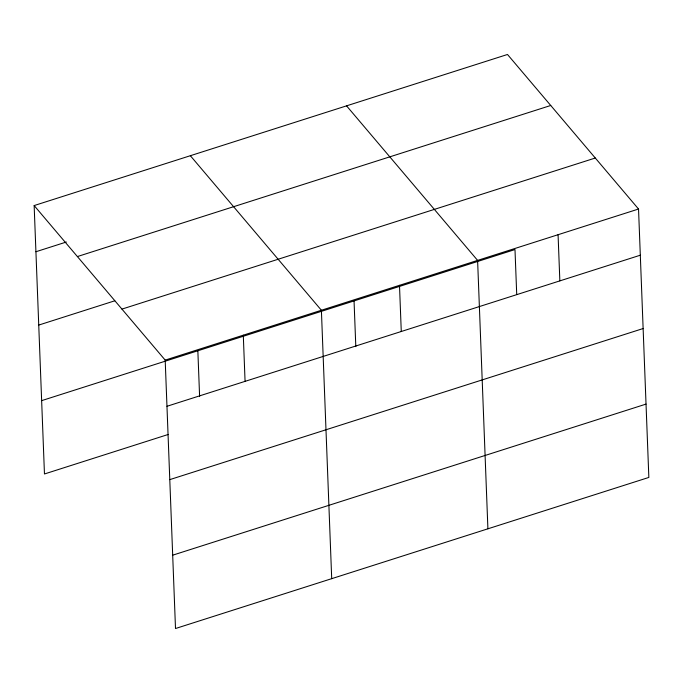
<?xml version="1.0" encoding="UTF-8"?>
<svg xmlns="http://www.w3.org/2000/svg" width="683" height="683" viewBox="0 0 683 683"><rect width="100%" height="100%" fill="white"/><g stroke="black" fill="none" stroke-linecap="round" stroke-linejoin="round"><path stroke-width="1.02" d="M34.15 205.566L507.495 54.478L638.537 209.024L648.85 477.434L175.505 628.522L165.192 360.112L34.15 205.566L44.463 473.976L168.206 434.473M35.926 251.737L66.353 242.021M77.392 256.56L550.737 105.481M38.743 325.074L114.812 300.793M121.95 309.109L595.294 158.021M165.192 360.112L638.537 209.024M41.646 400.639L514.991 249.551L516.707 294.194M166.968 406.283L640.312 255.203M169.785 479.628L643.13 328.54M172.688 555.185L646.033 404.097M346.563 105.848L477.605 260.394L487.91 528.804M190.352 155.707L321.394 310.253L331.707 578.663M558.071 234.713L559.847 280.884M399.495 285.323L401.271 331.494M354.05 300.921L355.809 346.623M243.293 335.182L245.069 381.353M197.848 350.78L199.607 396.481"/></g></svg>
